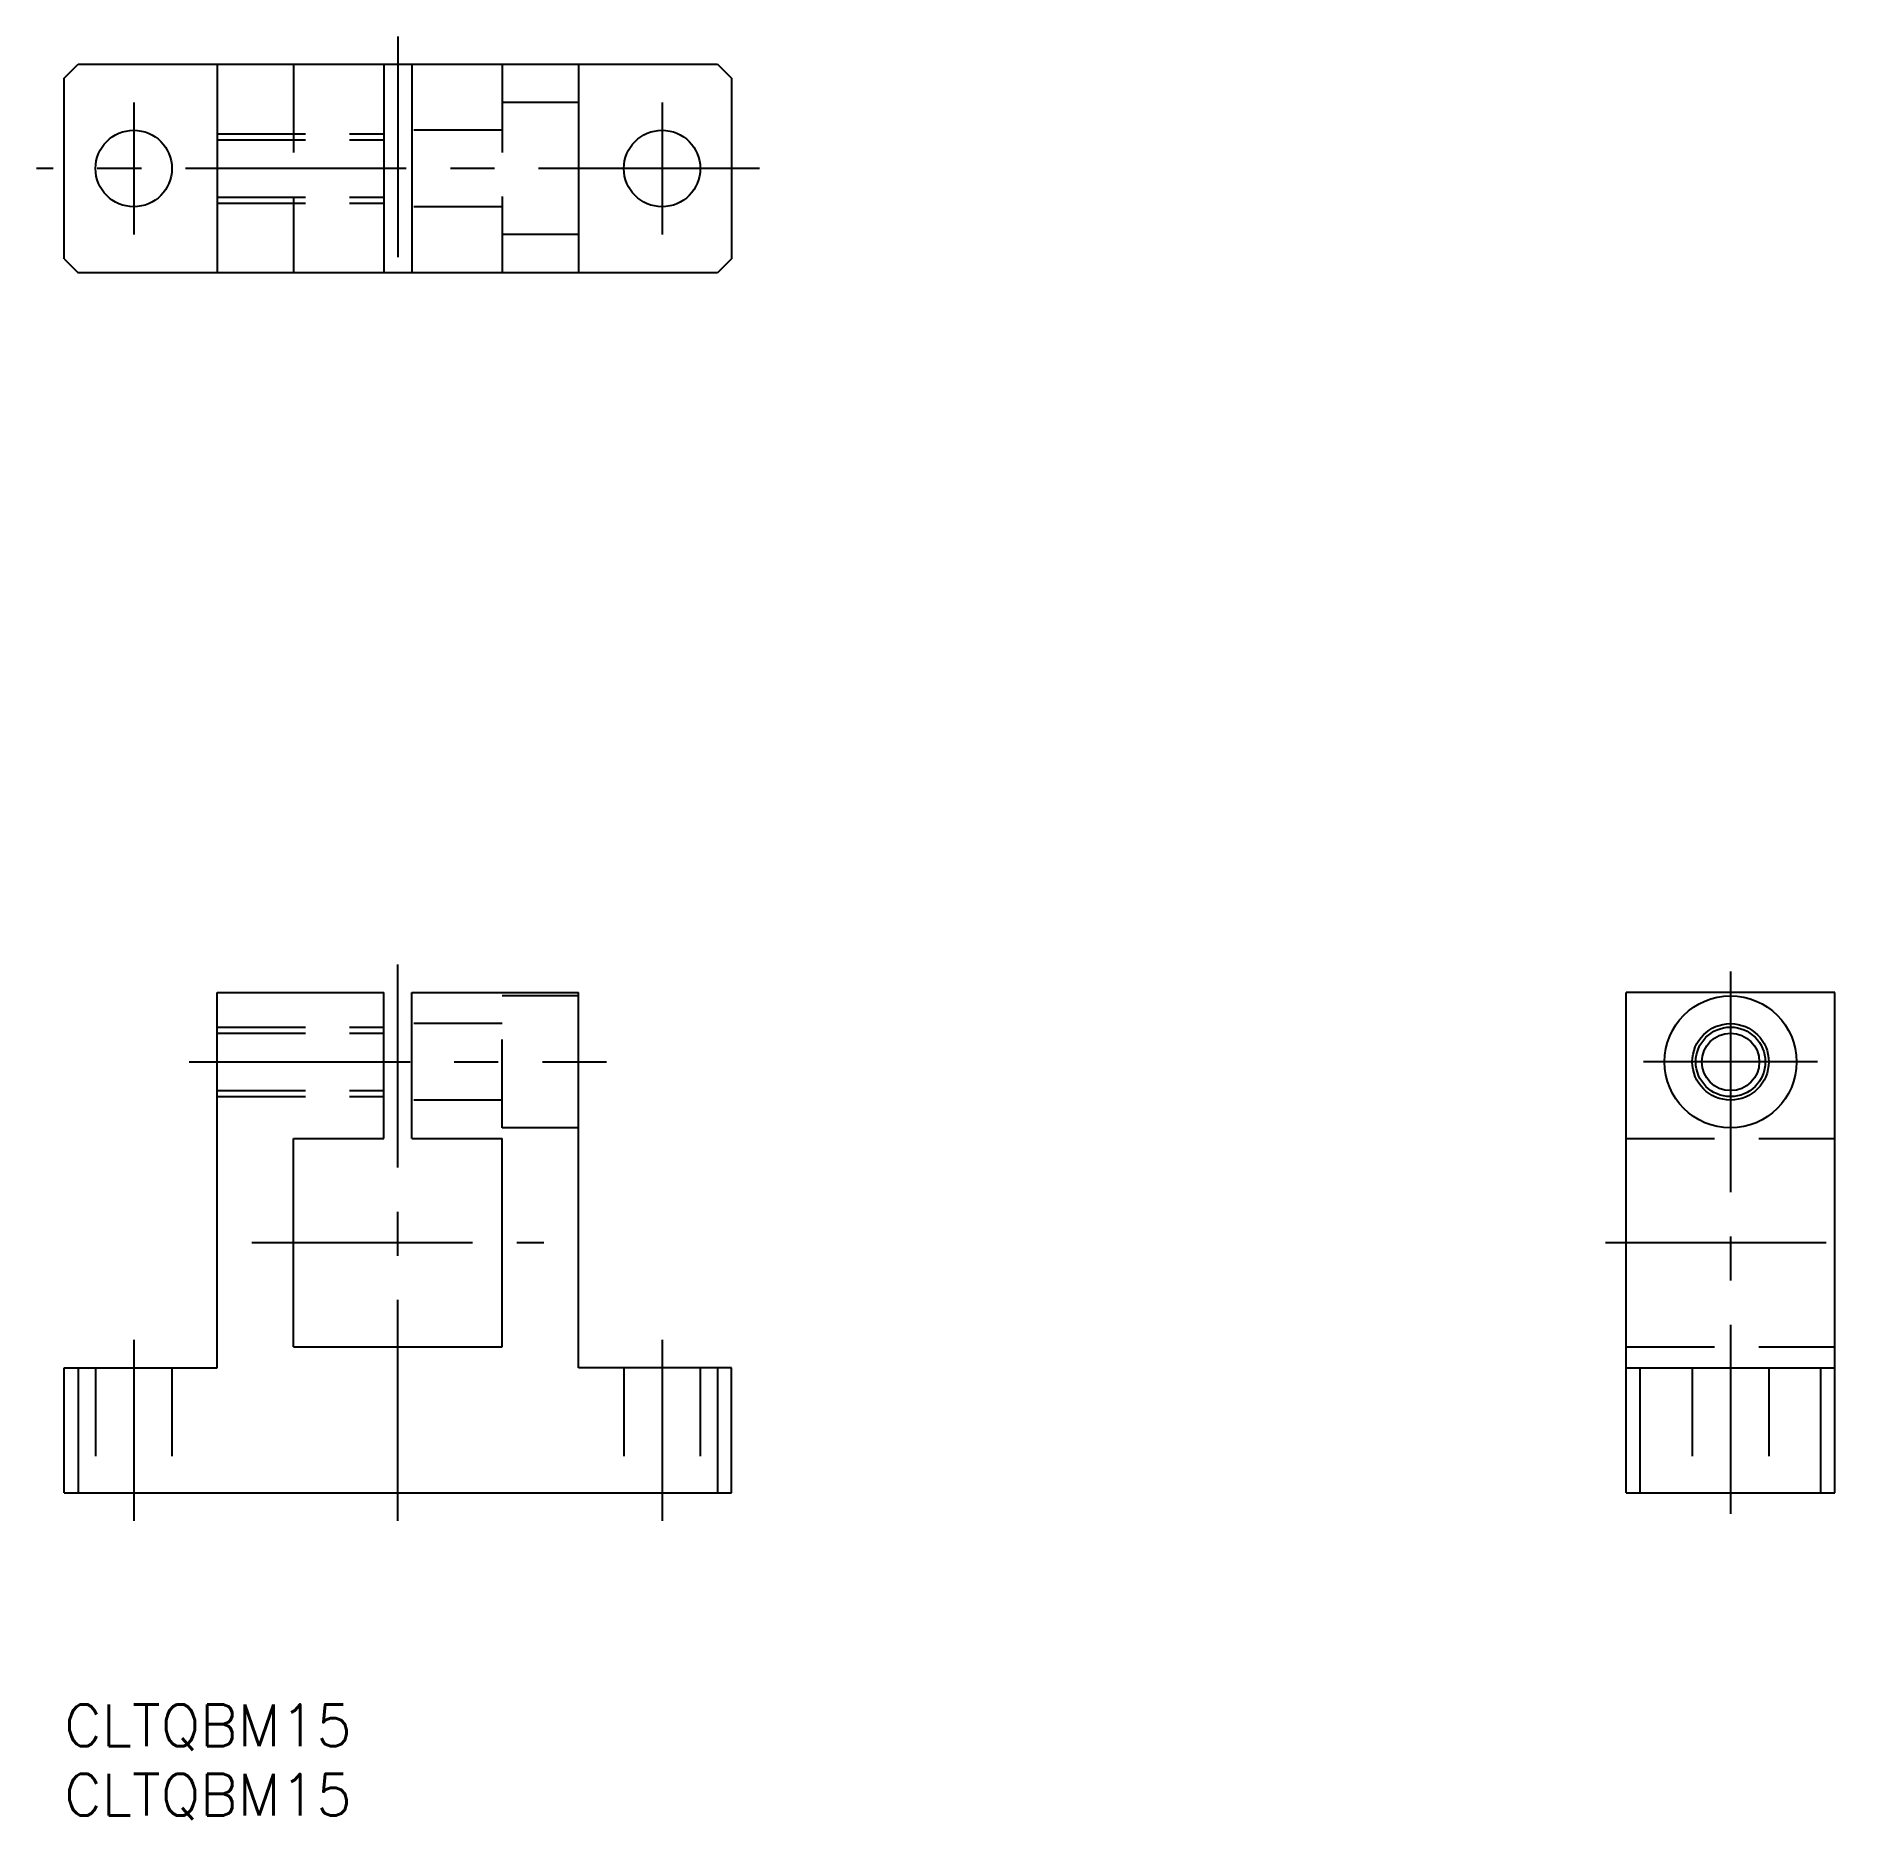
# Model space of a CAD drawing. Extents: x -2 to 129, y -8 to 120.
import ezdxf

# ---------------------------------------------------------------- set-up
doc = ezdxf.new("R2010")
doc.units = 0
doc.header["$LTSCALE"] = 0.5
doc.linetypes.add('CENTER', pattern=[50.8, 31.75, -6.35, 6.35, -6.35])
doc.linetypes.add('DASHED', pattern=[19.05, 12.7, -6.35])
doc.layers.get('0').update_dxf_attribs({"linetype": 'CONTINUOUS'})
doc.layers.add('CENTER', color=1, linetype='CENTER')
doc.styles.get("Standard").update_dxf_attribs({"font": 'txt.shx', "height": 3, "bigfont": 'bigfont.shx'})

# ---------------------------------------------------------------- blocks, each defined once
blk = doc.blocks.new('*U3')
at = {"color": 7, "linetype": 'CONTINUOUS'}
blk.add_text('CLTQBM15', height=3, dxfattribs=at).set_placement((0, -3))
blk = doc.blocks.new('*U4')
at = {"color": 7, "linetype": 'CONTINUOUS'}
blk.add_text('CLTQBM15', height=3, dxfattribs=at).set_placement((0, -8))

msp = doc.modelspace()

# ---------------------------------------------------------------- linework, layer by layer
at = {"color": 7, "linetype": 'CONTINUOUS'}
for p, q in [((0, 116.96), (1, 117.96)), ((1, 117.96), (47, 117.96)), ((11, 117.96), (11, 102.96)), ((23, 117.96), (23, 102.96)), ((25, 117.96), (25, 102.96)), ((37, 117.96), (37, 102.96)), ((47, 117.96), (48, 116.96)), ((0, 103.96), (0, 116.96)), ((48, 116.96), (48, 103.96)), ((0, 103.96), (1, 102.96)), ((48, 103.96), (47, 102.96)), ((47, 102.96), (1, 102.96)), ((11, 51.21), (23, 51.21)), ((11, 24.21), (11, 51.21)), ((23, 40.71), (23, 51.21)), ((25, 51.21), (37, 51.21)), ((25, 40.71), (25, 51.21)), ((37, 24.21), (37, 51.21)), ((127.35, 51.21), (112.35, 51.21)), ((112.35, 15.21), (112.35, 51.21)), ((127.35, 15.21), (127.35, 51.21)), ((16.5, 25.71), (16.5, 40.71)), ((16.5, 40.71), (23, 40.71)), ((25, 40.71), (31.5, 40.71)), ((31.5, 25.71), (31.5, 40.71)), ((16.5, 25.71), (31.5, 25.71)), ((0, 15.21), (0, 24.21)), ((0, 24.21), (11, 24.21)), ((1, 24.21), (1, 15.21)), ((48, 24.21), (37, 24.21)), ((47, 24.21), (47, 15.21)), ((48, 15.21), (48, 24.21)), ((112.35, 24.21), (127.35, 24.21)), ((113.35, 15.21), (113.35, 24.21)), ((126.35, 15.21), (126.35, 24.21)), ((0, 15.21), (48, 15.21)), ((112.35, 15.21), (127.35, 15.21))]:
    msp.add_line(p, q, dxfattribs=at)
at = {"color": 3, "linetype": 'DASHED'}
for p, q in [((16.5, 117.96), (16.5, 102.96)), ((31.5, 117.96), (31.5, 102.96)), ((37, 115.21), (31.5, 115.21)), ((11, 112.96), (23, 112.96)), ((11, 112.53), (23, 112.53)), ((31.5, 113.21), (25, 113.21)), ((11, 108.39), (23, 108.39)), ((11, 107.96), (23, 107.96)), ((31.5, 107.71), (25, 107.71)), ((37, 105.71), (31.5, 105.71)), ((37, 50.96), (31.5, 50.96)), ((31.5, 41.46), (31.5, 50.96)), ((11, 48.71), (23, 48.71)), ((31.5, 48.96), (25, 48.96)), ((11, 48.28), (23, 48.28)), ((11, 44.14), (23, 44.14)), ((11, 43.71), (23, 43.71)), ((31.5, 43.46), (25, 43.46)), ((37, 41.46), (31.5, 41.46)), ((112.35, 40.71), (127.35, 40.71)), ((112.35, 25.71), (127.35, 25.71)), ((2.25, 24.21), (2.25, 15.21)), ((7.75, 24.21), (7.75, 15.21)), ((40.25, 24.21), (40.25, 15.21)), ((45.75, 24.21), (45.75, 15.21)), ((117.1, 24.21), (117.1, 15.21)), ((122.6, 24.21), (122.6, 15.21))]:
    msp.add_line(p, q, dxfattribs=at)
at = {"color": 7, "linetype": 'CONTINUOUS'}
for centre, radius in [((5, 110.46), 2.75), ((43, 110.46), 2.75), ((119.85, 46.21), 4.75), ((119.85, 46.21), 2.75), ((119.85, 46.21), 2.07)]:
    msp.add_circle(centre, radius, dxfattribs=at)
at = {"color": 3, "linetype": 'CONTINUOUS'}
msp.add_circle((119.85, 46.21), 2.5, dxfattribs=at)
at = {"layer": 'CENTER', "color": 1, "linetype": 'CENTER'}
for p, q in [((24, 119.96), (24, 100.96)), ((5, 115.21), (5, 105.71)), ((43, 115.21), (43, 105.71)), ((50, 110.46), (-2, 110.46)), ((24, 13.21), (24, 53.21)), ((119.85, 52.71), (119.85, 13.71)), ((9, 46.21), (39, 46.21)), ((126.1, 46.21), (113.6, 46.21)), ((13.5, 33.21), (34.5, 33.21)), ((110.85, 33.21), (128.85, 33.21)), ((5, 26.21), (5, 13.21)), ((43, 26.21), (43, 13.21))]:
    msp.add_line(p, q, dxfattribs=at)

# ---------------------------------------------------------------- block references
at = {"color": 7, "linetype": 'CONTINUOUS'}
for name in ['*U3', '*U4']:
    msp.add_blockref(name, (0, 0), dxfattribs=at)

doc.saveas('drawing.dxf')
